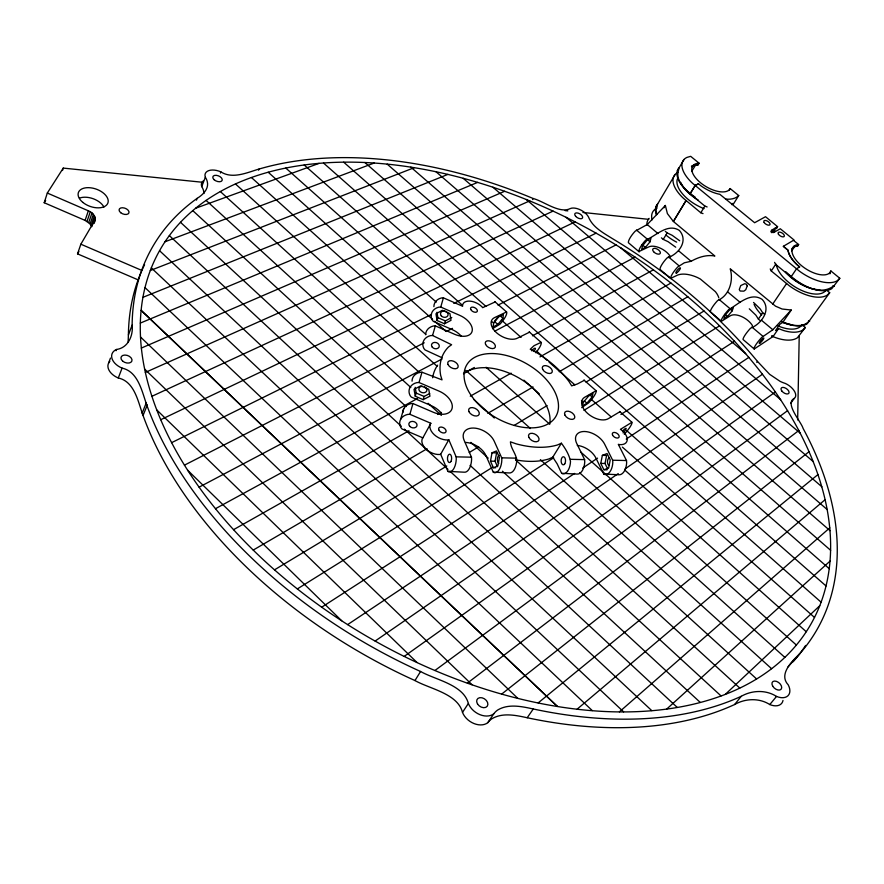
<?xml version="1.0" encoding="UTF-8"?>
<svg xmlns="http://www.w3.org/2000/svg" width="884" height="884" viewBox="0 0 884 884"><rect width="100%" height="100%" fill="white"/><g stroke="black" fill="none" stroke-linecap="round" stroke-linejoin="round"><path stroke-width="1.33" d="M797.655 419.955L799.213 336.097M462.498 712.394L468.354 703.465C463.503 684.614 435.481 679.918 420.563 671.486A383.391 236.967 30 0 1 146.125 403.214L142.18 413.049L143.053 415.491A381.711 237.597 30 0 0 414.972 680.558C429.801 688.934 457.757 693.597 462.498 712.394A16.089 11.669 35.1 0 0 473.968 723.543A16.089 11.669 35.1 0 0 487.835 722.648A29.979 21.713 36.9 0 1 492.001 718.692C502.676 712.416 515.814 715.266 527.196 717.742A381.711 237.597 30 0 0 734.626 704.515C745.322 698.382 759.234 697.785 769.798 704.559A15.028 9.47 40 0 0 783.003 700.448M93.936 223.354C97.527 218.282 93.373 212.547 88.356 210.812L47.316 193.043L44.2 202.734L85.085 220.403L90.102 223.873L91.781 226.724L95.085 217.144M128.125 342.108L128.401 334.937A381.711 237.597 30 0 1 144.556 264.758M493.615 323.124L493.195 326.903L497.847 324.461L502.919 318.273L503.372 314.472L498.72 316.881L493.615 323.124L491.858 321.566M490.487 461.15L492.012 452.785L496.476 450.939L499.427 457.503L497.88 465.934L493.405 467.724L490.487 461.15L495.051 461.249L497.493 466.719M495.051 461.249L496.587 452.895L492.012 452.785M600.766 463.415L602.358 455.348L607.087 453.569L610.236 459.912L608.634 468.034L603.882 469.747L600.766 463.415L605.01 463.492L607.617 468.774M605.01 463.492L606.601 455.448L602.358 455.348M583.263 402.43L582.479 405.955L586.91 403.214L592.136 396.96L592.965 393.402L588.523 396.131L583.263 402.43L581.44 400.817M650.038 241.796L650.967 238.127L647.243 240.061L642.591 245.686L641.685 249.343L645.408 247.398L650.038 241.796L646.812 239.089M771.434 230.415L772.141 230.812L771.202 232.348M771.588 231.254C771.986 233.144 776.528 232.857 774.086 229.442M707.134 206.955L704.891 206.083L690.072 193.861L695.155 185.463L698.515 183.795L700.57 185.541A26.31 12.586 30.9 0 0 719.863 194.325L754.627 222.724L765.522 216.713L777.555 226.635L776.66 228.315L771.434 231.31M423.182 399.645L429.933 396.176L428.751 389.258L420.784 385.833L414.032 389.347L415.259 396.242L423.182 399.645L424.088 396.452L429.69 393.557M444.553 323.776L450.984 320.328L449.923 313.588L442.398 310.295L435.967 313.776L437.061 320.505L444.553 323.776L445.359 320.914L451.779 317.466M409.867 414.298L430.839 423.27L422.872 437.856L402.032 428.972L400.772 427.403A13.47 10.288 15.7 0 1 407.69 414.419L409.867 414.298L412.961 403.535L433.414 412.309A17.293 10.774 28.5 0 0 452.055 408.518A17.293 10.774 28.5 0 0 439.16 391.17L419.016 382.507L416.883 382.628A13.183 10.221 15.8 0 0 410.066 395.524L411.292 397.082L431.304 405.668A17.172 10.818 28.4 0 1 441.492 413.458M419.016 382.507L421.977 372.219L442.044 379.877L440.674 375.479A77.228 46.565 30 0 1 448.486 347.003L451.613 344.727L432.563 335.489L430.497 335.633A12.741 10.089 15.9 0 0 423.823 348.384L425.005 349.909L441.889 357.677M432.563 335.489L435.326 325.876L454.63 334.296A16.365 9.636 28.1 0 0 472.1 331.334A16.365 9.636 28.1 0 0 459.779 315.378L440.751 307.046L438.729 307.19A12.475 10.011 16 0 0 432.143 319.842L433.293 321.356L452.21 329.61A16.255 9.691 28.1 0 1 461.072 335.931M440.751 307.046L443.403 297.831L462.641 306.262L462.52 305.709A12.387 7.183 28.3 0 1 469.923 301.124A12.387 7.183 28.3 0 1 482.255 307.102L482.664 307.676L495.272 301.875M415.259 396.242L416.176 393.048L415.16 387.303M437.061 320.505L437.878 317.643L437.005 312.262M400.607 419.392L403.756 408.629M62.477 170.502L63.25 168.104L203.276 182.347M85.085 220.403L88.356 210.812M87.008 221.387L90.29 211.806M138.412 279.985L77.538 253.863L80.853 244.205L95.174 219.762M88.698 222.558L91.991 212.978M90.102 223.873L93.395 214.304M91.14 225.287L94.444 215.718M93.638 223.332L95.295 218.547M732.195 310.848L733.444 307.367L729.908 309.544L725.123 315.223L723.897 318.682L727.444 316.494L732.195 310.848L729.687 308.748M108.621 363.004L110.478 358.075M116.069 350.694L116.544 349.456C128.025 347.953 133.429 335.589 132.136 325.124A383.391 236.967 30 0 1 197.132 198.37C202.812 194.878 209.243 188.789 207.232 181.43A24.741 14.1 21.6 0 0 205.353 177.264A13.172 7.47 22.3 0 1 220.867 171.872C232.47 179.397 247.188 172.568 259.045 169.043A383.391 236.967 30 0 1 533.174 198.502C543.826 201.298 559.517 213.917 570.125 208.635A11.702 6.111 29.4 0 1 588.424 216.834C592.545 227.243 603.297 232.89 612.292 238.536A383.391 236.967 30 0 1 757.466 361.39L769.644 374.319L780.075 381.336A22.155 11.702 34 0 0 785.257 383.413A12.155 6.497 34.3 0 1 794.219 398.452L790.705 403.358M128.401 334.937L132.136 325.124M122.08 368.12C138.523 371.678 142.07 392.22 147.009 405.668L143.053 415.491C138.158 402.076 134.7 381.534 118.29 377.987L122.08 368.12A15.36 9.967 20.1 0 1 111.97 358.44A15.36 9.967 20.1 0 1 116.544 349.456M196.447 200.138L197.132 198.37M203.961 193.508L203.585 190.778A24.63 14.144 21.5 0 0 201.729 186.612L205.353 177.264M220.414 173.032L220.867 171.872M829.413 273.51L830.883 270.968L839.8 278.272L831.811 288.626A33.581 16.376 32.9 0 1 793.788 279.222L775.644 264.393L774.594 262.36M830.883 270.968L830.496 271.963A22.465 10.873 33 0 1 801.722 265.819A22.465 10.873 33 0 1 797.213 244.691L798.65 244.559L797.6 246.117L793.578 246.492M258.57 170.192L259.045 169.043M801.91 324.671L805.313 327.511L802.882 329.942A32.94 16.774 33.1 0 1 783.401 330.461L778.528 328.616L775.577 330.55L779.92 324.218L782.848 322.295L791.246 310.041L782.064 309.002L775.489 306.151L730.217 268.791C733.698 280.438 729.51 295.488 717.664 300.516A11.205 2.354 -49.5 0 0 710.305 311.864L721.421 321.301L730.35 315.765A14.464 7.58 32.9 0 1 752.483 325.677M732.085 203.464L733.532 203.839L738.726 195.563L730.14 188.557L729.665 189.452A21.923 10.52 30.8 0 1 700.647 182.855A21.923 10.52 30.8 0 1 697.631 163.297L699.111 163.22L698.161 164.8L694.271 165.231A24.078 11.602 30.8 0 0 691.41 166.093M532.621 199.541L533.174 198.502M440.663 454.266L448.796 439.735L456.144 456.851L456.266 459.116A13.58 6.685 -88.7 0 1 448.973 471.934L447.901 471.36L440.663 454.266L440.011 454.464A13.404 8.575 28.9 0 1 426.221 449.293A13.404 8.575 28.9 0 1 422.464 438.276L422.872 437.856M77.538 253.863L78.897 251.531M655.961 206.823L675.144 174.48M677.387 170.667L684.039 159.474M657.365 205.475L655.939 210.58L656.713 214.602M678.824 169.341C674.127 181.01 686.99 191.375 695.476 197.43M664.006 207.762L665.365 205.475L667.387 213.585L673.365 221.464L714.869 256.017C706.648 254.437 698.216 257.288 691.089 261.277L684.349 262.791L677.741 266.946A11.116 2.63 -49.7 0 0 670.658 278.383L676.326 275.686A26.52 13.89 31.9 0 1 697.432 277.51L700.316 279.001L715.454 291.709L717.046 293.963A26.52 13.89 31.9 0 1 718.803 297.698M691.863 171.087L695.487 165.231M673.365 221.464L686.094 200.502L673.542 221.276M690.072 193.861L695.189 185.474L698.515 183.795M661.398 237.84L663.254 239.398L667.177 232.923L672.149 235.299L679.674 240.768M678.006 172.413A32.675 15.879 30.9 0 0 683.52 198.381L700.791 212.746L704.891 206.083M414.972 680.558L420.563 671.486M552.776 457.183L561.406 443.204C565.395 448.608 569.351 454.884 570.5 461.503A13.083 7.149 -88.9 0 1 562.765 473.846L561.616 473.283L557.163 463.857L552.776 457.183L548.931 458.94A76.698 46.786 30 0 1 515.969 459.923M729.156 190.137L730.14 188.557M44.2 202.734L45.648 200.458M47.316 193.043L63.25 168.104M783.357 246.271L788.02 250.26A26.962 13.039 33 0 0 797.479 265.156L799.622 266.924L797.523 265.067A26.962 13.028 32.9 0 1 788.053 250.194L783.323 246.327L794.042 239.995L780.285 228.768L773.655 232.547L772.528 232.16M826.142 289.797L829.689 292.714L827.28 295.079A33.481 16.442 33 0 1 789.335 285.775L771.268 270.968L775.644 264.393M791.644 250.934L794.771 246.459M760.339 320.726L758.406 319.102L762.682 312.737L760.107 308.792L753.533 302.45M487.835 722.648L493.802 713.786A30.133 21.691 36.8 0 1 497.968 709.841C508.687 703.587 521.869 706.493 533.273 708.979A383.391 236.967 30 0 0 741.256 696.294C752.008 690.161 765.942 689.642 776.517 696.426A15.094 9.448 39.9 0 0 788.031 695.708A15.094 9.448 39.9 0 0 788.196 684.802C778.274 674.238 792.274 660.989 799.766 653.707A383.391 236.967 30 0 0 803.092 428.409C801.28 421.911 784.296 403.259 794.219 398.452M772.682 304.14L786.55 283.587M790.97 277.023L796.55 268.769L799.689 266.835M721.421 321.301L721.156 321.025A11.227 2.265 -49.4 0 1 728.593 309.698C738.328 304.328 750.273 291.609 762.141 299.378C771.887 309.632 761.323 324.152 750.571 328.185A11.271 2.111 -49.3 0 0 743.002 339.467L754.218 348.992L773.146 336.461L778.528 328.616M756.781 362.385L757.466 361.39M527.196 717.742L533.273 708.979M805.313 327.511L797.357 337.821A32.819 16.851 33.3 0 1 771.798 336.075M782.848 322.295L787.755 324.152A33.039 16.719 33.1 0 0 807.258 323.688L829.689 292.714M670.967 278.692L660.016 269.41A11.083 2.707 -49.7 0 1 667.044 257.94C678.326 254.537 688.879 241.166 679.398 230.437C667.597 222.856 656.061 235.917 645.773 240.061A11.039 2.851 -49.8 0 0 638.889 251.564L648.624 246.968A14.177 7.37 30.9 0 1 670.547 256.846M734.626 704.515L741.256 696.294M498.565 316.218L494.355 321.378L497.847 324.461M788.086 666.812L799.766 653.707M769.798 704.559L776.517 696.426M754.218 348.992L753.986 348.738A11.293 2.033 -49.2 0 1 761.643 337.489L772.837 329.743L791.246 310.041M639.231 251.907L628.391 242.702A11.017 2.928 -49.9 0 1 635.198 231.177L647.232 224.547L665.365 205.475M430.839 423.27L430.431 423.69A13.503 8.542 28.9 0 0 434.254 434.696A13.503 8.542 28.9 0 0 448.133 439.934L448.796 439.735M809.689 321.268L809.291 320.936C802.318 328.881 789.987 324.914 781.644 321.522M839.8 278.272L837.413 280.615A33.703 16.31 33 0 1 799.324 271.079L692.592 183.342A32.885 15.79 30.8 0 1 686.901 157.429L690.669 156.324L699.111 163.22M834.209 286.261L833.734 285.875C818.75 297.51 797.578 282.979 786.152 272.029M725.421 694.249L819.777 605.728M666.779 708.99L830.076 561.086M619.43 711.819L829.8 527.836M577.153 709.145L825.181 499.637M538.168 702.902L818.009 474.531M731.698 204.635L733.123 203.508M738.726 195.563C735.366 198.955 730.25 199.574 725.709 199.066M501.725 694.039L809.103 451.647M467.393 683.111L798.882 430.464M434.95 670.47L787.611 410.64M404.231 656.381L775.456 391.943M375.147 641.033L618.247 473.592M625.065 468.907L762.516 374.219M347.666 624.59L574.633 473.415M582.666 468.067L597.562 458.144M626.226 439.061L748.881 357.357M624.281 434.232A12.575 2.575 -48.4 0 0 632.027 422.209L620.413 429.37L621.154 429.801A12.785 7.602 32.5 0 1 627.198 440.221A12.785 7.602 32.5 0 1 619.087 444.541L618.314 444.321L626.502 460.531L626.645 462.675A12.84 7.348 -89 0 1 618.723 474.774L603.75 474.001L595.893 458.011A16.73 10.221 32.3 0 0 577.274 445.425M321.732 607.175L553.671 457.779M620.922 414.452L734.571 341.235M620.027 411.657L608.524 418.552A16.431 9.68 31.8 0 1 587.694 413.502A16.431 9.68 31.8 0 1 584.523 397.358L596.203 390.695A12.487 2.862 -48.5 0 1 588.722 402.806L581.683 407.657M297.356 588.899L492.697 467.194M583.937 410.342L719.631 325.798M274.515 569.837L446.807 466.012M469.227 452.498L478.664 446.807M514.068 425.48L547.108 405.568M586.048 382.098L704.051 310.98M584.379 380.286L577.385 383.965L571.672 385.866L569.042 381.59A77.228 46.565 30 0 0 535.472 351.954L530.245 349.257L534.013 345.71L541.196 342.285A12.343 3.315 -48.5 0 1 535.726 352.771M253.233 550.069L427.082 448.74M487.802 413.336L533.052 386.96M559.24 371.7L687.84 296.737M771.787 232.735L774.859 230.989M770.981 231.332L774.053 229.597M771.478 230.26L777.6 226.79M233.542 529.671L408.994 430.74M437.834 414.474L441.447 412.441M470.288 396.187L511.14 373.147M539.98 356.882L670.967 283.024M215.486 508.687L417.513 398.496M463.492 373.424L474.377 367.479M532.444 335.809L653.42 269.819M529.638 332.119L517.483 338.13A16.1 9.348 29.1 0 1 496.642 332.826A16.1 9.348 29.1 0 1 494.355 317.699L506.665 311.908A12.254 3.591 -48.6 0 1 499.836 324.262L492.532 328.671M199.088 487.172L442.155 358.926M494.675 331.224L635.143 257.111M184.436 465.15L424.232 342.782M446.365 331.489L452.52 328.351M498.012 305.124L616.071 244.89M171.607 442.663L431.514 314.384M453.79 303.389L596.125 233.133M160.711 419.712L575.186 221.862M151.882 396.308L553.108 211.099M561.406 443.204L557.539 444.939A77.228 46.565 30 0 1 516.19 443.845L510.422 441.834C510.665 448.531 516.3 453.823 516.731 460.376A13.315 6.939 -88.8 0 1 509.206 472.951L493.261 472.133L485.924 455.569A17.326 11.017 29.9 0 0 465.448 442.442M145.341 372.429L529.704 200.889M141.341 348.064L504.687 191.275M140.313 323.091L477.636 182.391M142.91 297.333L447.868 174.402M150.313 270.493L414.231 167.684M165.043 241.741L374.164 163.043M195.695 208.215L319.069 163.374M797.6 246.117L796.175 246.249A22.454 10.873 33 0 0 791.976 248.758M443.403 297.831L441.392 297.974A12.387 9.978 16.1 0 0 433.889 306.637M435.326 325.876L433.282 326.019A12.652 10.067 16 0 0 425.646 334.749M421.977 372.219L419.867 372.341A13.083 10.188 15.8 0 0 412.043 381.159M412.961 403.535L410.795 403.668A13.37 10.265 15.7 0 0 402.839 412.53M698.161 164.8L696.68 164.877A21.912 10.531 30.8 0 0 692.183 167.043M447.901 471.36L464.255 472.2A13.514 6.752 -88.8 0 0 471.603 459.437L471.481 457.183L464.177 440.453A17.448 10.973 29.9 0 1 473.548 428.044A17.448 10.973 29.9 0 1 494.255 441.26L501.703 457.835L501.836 460.067A13.382 6.873 -88.8 0 1 494.366 472.697L493.261 472.133M561.616 473.283L576.954 474.078A13.017 7.194 -88.9 0 0 584.744 461.791L584.6 459.625L576.744 443.481A16.851 10.177 32.2 0 1 584.633 431.502A16.851 10.177 32.2 0 1 604.689 444.243L612.667 460.233L612.811 462.387A12.895 7.304 -89 0 1 604.932 474.542L603.75 474.001M493.405 467.724L495.692 467.769M603.882 469.747L607.076 469.813M456.144 456.851L471.481 457.183M501.703 457.835L516.599 458.155M570.357 459.315L584.6 459.625M612.667 460.233L626.502 460.531M776.55 228.403L775.257 227.973M832.916 285.819L833.734 285.875M808.495 320.87L809.291 320.936M565.097 210.602L567.837 210.889M582.91 212.458L648.701 219.343M663.254 239.398L668.216 241.763L675.719 247.222M771.865 335.975L773.146 336.461M700.791 212.746L703.023 213.619M80.853 244.205L141.495 270.283M416.176 393.048L424.088 396.452M437.878 317.643L445.359 320.914M793.5 240.349L798.65 244.559M690.139 193.828L687.553 191.706A32.763 15.813 30.9 0 1 679.078 167.827M665.321 231.365L667.177 232.923M762.682 312.737L764.627 314.361M647.232 224.547L657.983 233.553M678.603 250.824L691.089 261.277M727.532 291.797L740.262 302.461M761.577 320.317L772.837 329.743M636.447 230.006L647.011 238.89M668.282 256.769L678.989 265.764M718.902 299.311L729.83 308.483M751.82 326.969L762.881 336.263M642.182 244.68L645.408 247.398M724.935 314.384L727.444 316.494M620.424 247.597L745.709 353.655M565.992 217.254L780.694 399.712M526.323 199.508L800.374 433.315M492.874 187.209L813.269 461.636M463.139 178.27L821.855 486.764M436 171.75L827.236 509.593M410.828 167.142L830.054 530.676M387.192 164.137L830.651 550.323M364.871 162.523L829.269 568.71M343.677 162.181L826.054 585.981M494.731 301.554L506.145 311.599M529.129 331.82L540.71 342.009M583.926 380.043L595.772 390.463M619.618 411.447L631.629 422.011M589.407 394.562L592.136 396.96M500.289 315.953L502.919 318.273M323.489 163.021L485.913 306.372M501.438 320.074L521.096 337.423M536.61 351.114L546.953 360.241M549.03 362.075L574.887 384.894M591.44 399.502L611.098 416.85M626.623 430.552L821.114 602.203M584.191 400.806L586.91 403.214M304.218 164.999L462.266 305.124M622.369 447.094L814.507 617.452M285.808 168.07L436.265 302.118M523.869 380.153L539.328 393.933M624.866 470.133L806.252 631.717M268.217 172.247L432.619 319.411M434.674 321.257L445.978 331.378M486.045 367.247L549.76 424.276M580.578 451.868L796.362 645.033M251.443 177.529L425.812 334.395M465.813 370.385L530.433 428.519M579.672 472.818L784.804 657.365M235.475 183.949L437.016 366.186M473.846 399.491L494.311 417.988M540.356 459.625L771.566 668.68M220.348 191.563L419.513 372.584M515.527 459.846L756.582 678.934M206.094 200.425L410.806 387.468M428.121 403.292L441.359 415.381M470.896 442.376L488.211 458.188M502.466 471.216L739.764 688.039M192.778 210.635L406.11 406.607M470.111 465.404L721.024 695.907M180.491 222.304L401.358 426.32M404.397 429.138L447.967 469.371M449.989 471.249L700.239 702.415M169.363 235.597L677.221 707.388M159.551 250.702L651.773 710.625M151.319 267.907L623.585 711.83M144.987 287.598L592.302 710.614M140.49 336.981L517.737 698.283M144.622 369.081L472.078 684.746M156.722 409.889L417.016 662.503M187.585 470.155L341.699 620.756M749.289 308.825L755.853 315.146L758.406 319.102M770.24 268.935L771.268 270.968M147.009 405.668L146.125 403.214M829.811 272.515L830.021 273.764M704.018 208.624A28.31 13.768 30.9 0 1 678.161 177.596M656.248 214.469A32.244 16.155 30.9 0 1 657.685 203.917M652.094 219.873A32.156 16.21 31 0 1 656.757 208.237M676.669 242.161A27.868 14.056 31 0 1 665.972 235.067M646.856 224.89A32.045 16.332 30.9 0 1 649.121 218.37M698.216 200.093A28.365 13.724 30.9 0 1 680.691 182.38M826.021 290.129A29.017 14.243 33 0 1 798.76 289.035A29.017 14.243 33 0 1 776.251 264.228M801.777 325.003A28.542 14.531 33.1 0 1 777.39 325.61M761.699 314.925A28.542 14.531 33.1 0 1 754.096 304.383M819.678 289.753A29.073 14.21 32.9 0 1 785.335 271.885M790.683 324.616A28.597 14.498 33.1 0 1 782.406 322.295M432.652 377.755A76.698 46.786 30 0 1 437.635 365.147M463.592 373.81A51.117 31.172 30 0 1 518.72 377.866A51.117 31.172 30 0 1 549.793 423.535M531.682 350.837A3.823 1.028 -48.6 0 1 535.185 348.219A3.823 1.028 -48.6 0 1 533.848 351.467M622.579 431.138A3.901 0.796 -48.4 0 1 626.148 428.475A3.901 0.796 -48.4 0 1 623.054 432.906M424.397 386.75A4.077 3.16 15.8 0 1 425.878 392.032A4.077 3.16 15.8 0 1 419.347 390.695A4.077 3.16 15.8 0 1 422.331 386.319M608.988 465.548A3.989 2.265 -89 0 1 607.485 461.536A3.989 2.265 -89 0 1 609.319 457.857M498.797 463.371A4.144 2.133 -88.8 0 1 497.394 459.216A4.144 2.133 -88.8 0 1 499.14 455.382M805.633 645.431A381.711 237.597 30 0 1 793.147 661.762M493.802 713.786A16.166 11.658 35 0 1 479.89 714.648A16.166 11.658 35 0 1 468.354 703.465M118.29 377.987A15.282 9.989 19.9 0 1 109.826 361.346M201.729 186.612A13.116 7.492 22.3 0 1 203.165 180.988M79.494 198.127A15.592 9.194 19.4 0 1 103.925 207.011M747.256 285.786L745.764 289.742L743.853 291.156L740.096 291.024L739.267 289.532L740.759 285.565L744.748 283.698L746.428 284.294L747.256 285.786M557.318 706.393L141.108 310.328L557.307 706.393M778.461 234.205A3.569 1.724 32.3 0 0 783.92 236.691A3.569 1.724 32.3 0 0 781.279 232.569A3.569 1.724 32.3 0 0 778.461 234.205M764.163 222.514A3.558 1.713 32 0 0 769.621 225A3.558 1.713 32 0 0 767.014 220.912A3.558 1.713 32 0 0 764.163 222.514M676.558 272.99A3.448 0.818 -49.7 0 0 680.382 268.416A3.448 0.818 -49.7 0 0 677.409 270.062A3.448 0.818 -49.7 0 0 676.558 272.99M759.842 343.136A3.503 0.63 -49.2 0 0 763.776 338.517A3.503 0.63 -49.2 0 0 760.958 340.373A3.503 0.63 -49.2 0 0 759.842 343.136M409.701 426.287A4.177 3.193 15.7 0 0 416.751 426.287A4.177 3.193 15.7 0 0 412.353 421.381A4.177 3.193 15.7 0 0 409.701 426.287M438.829 429.911A4.055 2.564 28.9 0 0 445.238 432.641A4.055 2.564 28.9 0 0 443.017 427.491A4.055 2.564 28.9 0 0 438.829 429.911M468.951 411.635A5.812 3.602 29.4 0 0 478.111 415.557A5.812 3.602 29.4 0 0 474.818 408.22A5.812 3.602 29.4 0 0 468.951 411.635M528.897 437.414A5.79 3.558 31 0 0 537.969 441.293A5.79 3.558 31 0 0 534.5 433.911A5.79 3.558 31 0 0 528.897 437.414M472.531 397.38A51.471 31.017 29.9 0 0 554.003 419.082A51.471 31.017 29.9 0 0 507.261 355.711A51.471 31.017 29.9 0 0 472.531 397.38M564.964 415.126A5.635 3.37 31.4 0 0 573.782 418.928A5.635 3.37 31.4 0 0 570.279 411.8A5.635 3.37 31.4 0 0 564.964 415.126M470.752 309.477A3.713 2.155 28.3 0 0 476.609 312.041A3.713 2.155 28.3 0 0 474.509 307.566A3.713 2.155 28.3 0 0 470.752 309.477M448.011 364.473A5.691 3.448 28.4 0 0 456.995 368.352A5.691 3.448 28.4 0 0 453.835 361.324A5.691 3.448 28.4 0 0 448.011 364.473M612.59 435.149A3.834 2.276 32.5 0 0 618.546 437.724A3.834 2.276 32.5 0 0 616.071 432.84A3.834 2.276 32.5 0 0 612.59 435.149M542.654 369.313A5.514 3.238 30.4 0 0 551.296 373.07A5.514 3.238 30.4 0 0 547.947 366.241A5.514 3.238 30.4 0 0 542.654 369.313M485.581 344.417A5.547 3.271 29 0 0 494.3 348.219A5.547 3.271 29 0 0 491.117 341.434A5.547 3.271 29 0 0 485.581 344.417M432.298 347.224A3.945 3.127 15.9 0 0 438.983 347.158A3.945 3.127 15.9 0 0 434.851 342.395A3.945 3.127 15.9 0 0 432.298 347.224M564.777 463.791A4.055 2.21 -88.9 0 0 564.069 456.929A4.055 2.21 -88.9 0 0 561.163 461.625A4.055 2.21 -88.9 0 0 564.777 463.791M450.895 461.503A4.21 2.077 -88.7 0 0 450.265 454.376A4.21 2.077 -88.7 0 0 447.514 459.26A4.21 2.077 -88.7 0 0 450.895 461.503M441.271 315.809A3.856 3.105 16 0 0 447.812 315.732A3.856 3.105 16 0 0 443.79 311.024A3.856 3.105 16 0 0 441.271 315.809M215.563 508.786A375.413 231.906 30 0 0 806.827 630.856A375.413 231.906 30 0 0 434.033 171.341A375.413 231.906 30 0 0 215.563 508.786M781.931 391.126A4.597 2.464 34.3 0 0 788.837 393.292A4.597 2.464 34.3 0 0 784.384 387.634A4.597 2.464 34.3 0 0 781.931 391.126M575.639 216.293A4.376 2.287 29.4 0 0 582.423 218.105A4.376 2.287 29.4 0 0 578.014 213.088A4.376 2.287 29.4 0 0 575.639 216.293M772.671 686.083A5.647 3.536 39.9 0 0 781.147 689.211A5.647 3.536 39.9 0 0 776.649 681.431A5.647 3.536 39.9 0 0 772.671 686.083M477.504 703.929A6.122 4.409 35 0 0 487.228 706.261A6.122 4.409 35 0 0 482.078 697.808A6.122 4.409 35 0 0 477.504 703.929M122.677 361.114A5.746 3.735 20.1 0 0 131.882 361.048A5.746 3.735 20.1 0 0 124.909 355.048A5.746 3.735 20.1 0 0 122.677 361.114M214.138 179.717A4.984 2.829 22.3 0 0 222.083 180.524A4.984 2.829 22.3 0 0 216.326 175.33A4.984 2.829 22.3 0 0 214.138 179.717M120.699 212.69A5.182 3.05 20.2 0 0 128.92 212.922A5.182 3.05 20.2 0 0 122.567 207.74A5.182 3.05 20.2 0 0 120.699 212.69M82.886 202.436A15.658 9.171 19.5 0 0 107.837 203.165A15.658 9.171 19.5 0 0 88.72 187.662A15.658 9.171 19.5 0 0 82.886 202.436M653.63 251.741A4.309 2.232 30.9 0 0 660.193 253.509A4.309 2.232 30.9 0 0 655.762 248.514A4.309 2.232 30.9 0 0 653.63 251.741"/></g></svg>
